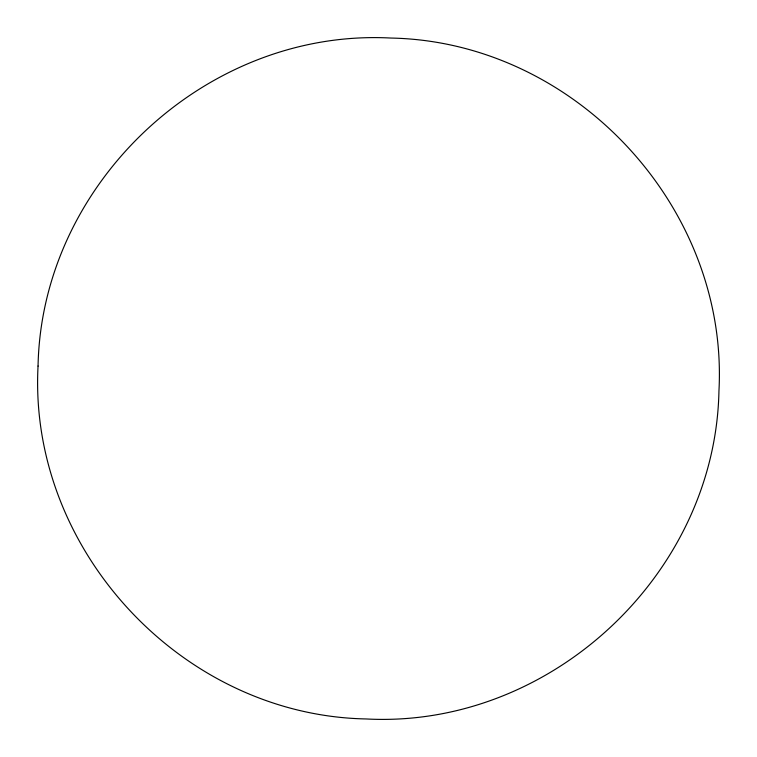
<?xml version="1.0" encoding="UTF-8"?>
<svg xmlns="http://www.w3.org/2000/svg" width="757" height="757" viewBox="0 0 757 757"><rect width="100%" height="100%" fill="white"/><g stroke="black" fill="none" stroke-linecap="round" stroke-linejoin="round"><path stroke-width="1.14" d="M38.049 366.057C28.217 549.724 182.163 715.356 366.057 718.951C549.724 728.783 715.356 574.837 718.951 390.943C728.783 207.276 574.837 41.644 390.943 38.049C207.276 28.217 41.644 182.163 38.049 366.057"/></g></svg>
